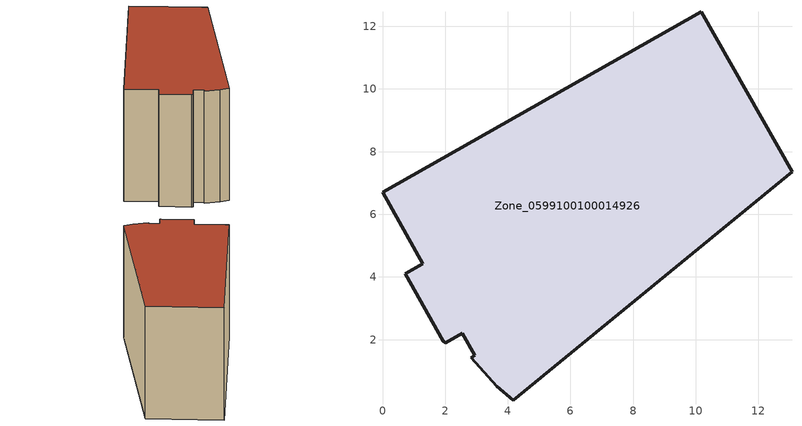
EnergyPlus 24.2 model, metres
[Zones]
Zone_0599100100014926
 floor ground (C_G): 2.95,1.5 2.55,2.2 2.01,1.89 1.94,1.95 0.73,4.1 1.29,4.42 0,6.7 10.17,12.46 13.07,7.35 4.17,0.07 3.64,0.51 2.84,1.43 z0
 wall outside (C_F): 13.07,7.35 10.17,12.46 0,6.7 1.29,4.42 0.73,4.1 1.94,1.95 2.01,1.89 2.55,2.2 2.95,1.5 2.84,1.43 3.64,0.51 4.17,0.07 13.07,7.35 z0:9.81
 roof outside (C_R): 4.17,0.07 13.07,7.35 10.17,12.46 0,6.7 1.29,4.42 0.73,4.1 1.94,1.95 2.01,1.89 2.55,2.2 2.95,1.5 2.84,1.43 3.64,0.51 z9.81
[BUILDING]
Pand.0599100100014926: North Axis=0; Terrain=City; Loads Convergence Tolerance Value=0.04; Temperature Convergence Tolerance Value=0.4; Solar Distribution=FullExterior; Maximum Number of Warmup Days=25; Minimum Number of Warmup Days=1
[Site:Location]
Rotterdam.The.Hague.AP_ZH_NLD Design_Conditions: Latitude=51.96; Longitude=4.45; Time Zone=1; Elevation=-4.5
[SITE:GROUNDTEMPERATURE:BUILDINGSURFACE]
18, 18, 18, 18, 18, 18, 18, 18, 18, 18, 18, 18
[MATERIAL] Thermal Absorptance=0.9; Solar Absorptance=0.7; Visible Absorptance=0.7
Name | Roughness | Thickness | Conductivity | Density | Specific Heat
G.TI.2015-2018 | MediumSmooth | 0.15 | 0.0428571 | 540 | 1210
F.TI.2015-2018 | Rough | 0.3 | 0.0666667 | 1920 | 840
R.TI.2015-2018 | MediumRough | 0.2 | 0.0333333 | 1500 | 1000
[CONSTRUCTION]
C_G: G.TI.2015-2018
C_F: F.TI.2015-2018
C_R: R.TI.2015-2018
[ZONE]
Zone_0599100100014926: Type=1; Multiplier=1; Ceiling Height=Autocalculate; Volume=Autocalculate; Floor Area=autocalculate; Part of Total Floor Area=Yes
[ZONEINFILTRATION:DESIGNFLOWRATE]
Infil_Zone_0599100100014926: Zone or ZoneList or Space or SpaceList=Zone_0599100100014926; Schedule=AlwaysOn; Design Flow Rate Calculation Method=Flow/Area; Flow Rate per Floor Area=0.0015; Constant Term Coefficient=1; Temperature Term Coefficient=0; Velocity Term Coefficient=0; Velocity Squared Term Coefficient=0
[HVACTEMPLATE:ZONE:IDEALLOADSAIRSYSTEM]
Zone_0599100100014926: Maximum Heating Supply Air Temperature=50; Minimum Cooling Supply Air Temperature=13; Maximum Heating Supply Air Humidity Ratio=0.0156; Minimum Cooling Supply Air Humidity Ratio=0.0077; Heating Limit=NoLimit; Cooling Limit=NoLimit; Dehumidification Control Type=ConstantSensibleHeatRatio; Cooling Sensible Heat Ratio=0.7; Dehumidification Setpoint=60; Humidification Control Type=None; Humidification Setpoint=30; Outdoor Air Method=None; Outdoor Air Flow Rate per Person=0.00944; Outdoor Air Flow Rate per Zone Floor Area=0; Outdoor Air Flow Rate per Zone=0; Demand Controlled Ventilation Type=None; Outdoor Air Economizer Type=NoEconomizer; Heat Recovery Type=None; Sensible Heat Recovery Effectiveness=0.7; Latent Heat Recovery Effectiveness=0.65
[ZONECONTROL:THERMOSTAT]
ThermostatControl_Zone_0599100100014926: Zone or ZoneList=Zone_0599100100014926; Control Type Schedule=DualSetpointControlType; Control 1=Thermostat_Zone_0599100100014926; Temperature Difference Between Cutout And Setpoint=0
[THERMOSTATSETPOINT:DUALSETPOINT]
Thermostat_Zone_0599100100014926: Heating Setpoint Temperature Schedule=HeatingSetpoint_Zone_0599100100014926; Cooling Setpoint Temperature Schedule=CoolingSetpoint_Zone_0599100100014926
[SCHEDULE:COMPACT]
HeatingSetpoint_Zone_0599100100014926: Through: 12/31, For: AllDays, Until: 24:00, 21
CoolingSetpoint_Zone_0599100100014926: Through: 12/31, For: AllDays, Until: 24:00, 24
DualSetpointControlType: Through: 12/31, For: AllDays, Until: 24:00, 4
AlwaysOn: Through: 12/31, For: AllDays, Until: 24:00, 1
